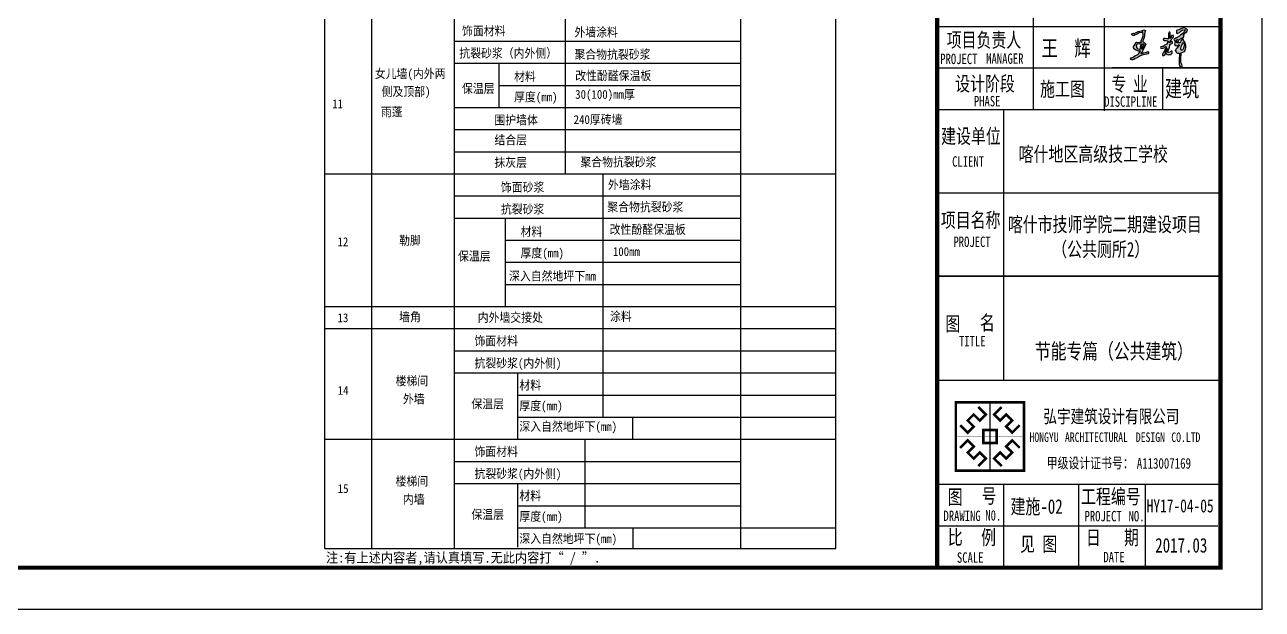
# Model space of a CAD drawing. Extents: x 126592 to 186958, y 280170 to 492839.
# Drawn here: x 157258 to 186958, y 364170 to 378210 of the extents above; entities that cross this region are included whole.
import ezdxf

# ---------------------------------------------------------------- set-up
doc = ezdxf.new("R2010")
doc.units = 0
doc.header["$LTSCALE"] = 1000
doc.header["$MEASUREMENT"] = 0
for name, color, linetype in [('_TCH_MASK', 7, 'Continuous'), ('TH_TITLE', 7, 'Continuous'), ('TK', 126, 'Continuous'), ('TWT_TITLE', 7, 'Continuous'), ('看线', 3, 'Continuous')]:
    doc.layers.add(name, color=color, linetype=linetype)
doc.styles.add('-宋体', font='', dxfattribs={"width": 0.8})
doc.styles.add('STYLE3', font='', dxfattribs={"width": 0.7})
doc.styles.get('-宋体').set_extended_font_data('SimSun')
doc.styles.get('STYLE3').set_extended_font_data('SimSun')

# ---------------------------------------------------------------- blocks, each defined once
blk = doc.blocks.new('logo')
at = {"color": 6}
blk.add_line((1004, 2011), (1004, 0), dxfattribs=at)
at = {"color": 6, "const_width": 74.6}
for points in [[(0, 2011), (2008, 2011), (2008, 0), (0, 0)], [(809, 1198), (1199, 1198), (1199, 813), (809, 813)]]:
    blk.add_lwpolyline(points, close=True, dxfattribs=at)
at = {"color": 6}
blk.add_lwpolyline([(0, 2011), (2008, 2011), (2008, 0), (0, 0)], close=True, dxfattribs=at)
for points, const_width in [([(660, 1874), (883, 1654), (704, 1475), (526, 1653), (350, 1477), (528, 1299), (350, 1120), (129, 1340)], 74.6), ([(1004, 2011), (1004, 0)], 15.2), ([(1348, 1874), (1125, 1654), (1304, 1475), (1482, 1653), (1658, 1477), (1480, 1299), (1659, 1120), (1879, 1340)], 74.6), ([(0, 1006), (2008, 1006)], 15.2), ([(660, 137), (883, 357), (704, 536), (526, 358), (350, 534), (528, 712), (350, 891), (129, 671)], 74.6), ([(1348, 137), (1125, 357), (1304, 536), (1482, 358), (1658, 534), (1480, 712), (1659, 891), (1879, 671)], 74.6)]:
    blk.add_lwpolyline(points, dxfattribs=dict(at, const_width=const_width))
blk = doc.blocks.new('gfdyrte')
at = {"layer": 'TK', "lineweight": 25}
h = blk.add_hatch(color=1, dxfattribs=at)
h.paths.add_polyline_path([(385617, -117728), (385677, -117706), (385702, -117722), (385837, -117647), (385950, -117631), (385997, -117617), (386047, -117584), (386108, -117608), (386076, -117669), (386074, -117754), (386063, -117788), (386055, -117863), (386007, -117981), (386011, -118027), (386045, -118031), (386116, -118100), (386055, -118241), (386001, -118357), (385932, -118446), (385964, -118444), (386031, -118415), (386088, -118409), (386144, -118399), (386185, -118375), (386225, -118391), (386192, -118454), (386148, -118465), (386084, -118477), (386037, -118493), (386033, -118479), (385948, -118509), (385907, -118522), (385865, -118559), (385827, -118572), (385805, -118592), (385730, -118619), (385686, -118654), (385644, -118674), (385607, -118674), (385580, -118658), (385567, -118630), (385591, -118599), (385664, -118575), (385721, -118528), (385755, -118513), (385807, -118489), (385827, -118473), (385860, -118438), (385918, -118374), (385928, -118363), (385901, -118358), (385857, -118358), (385812, -118347), (385743, -118315), (385689, -118279), (385670, -118231), (385670, -118202), (385765, -118043), (385785, -118032), (385882, -118040), (385913, -118031), (385956, -118034), (385952, -117969), (385984, -117905), (386013, -117846), (386019, -117801), (386019, -117755), (386010, -117689), (386006, -117666), (385961, -117689), (385882, -117697), (385802, -117741), (385737, -117770), (385701, -117791), (385661, -117791), (385595, -117753)])
h.paths.add_polyline_path([(385947, -118091), (385903, -118100), (385816, -118094), (385790, -118112), (385772, -118156), (385777, -118185), (385775, -118231), (385821, -118275), (385879, -118287), (385910, -118293), (385920, -118249), (385929, -118200), (385944, -118133)], flags=16)
h.paths.add_polyline_path([(386003, -118086), (386026, -118088), (386046, -118100), (386049, -118118), (386050, -118145), (386037, -118165), (386023, -118197), (386012, -118227), (386008, -118272), (385996, -118291), (385971, -118281), (385974, -118224), (385988, -118170), (386002, -118117)], flags=16)
at = {"layer": 'TK'}
h = blk.add_hatch(color=1, dxfattribs=at)
h.paths.add_polyline_path([(387465, -118050), (387491, -118091), (387491, -118164), (387471, -118246), (387432, -118325), (387394, -118325), (387375, -118279), (387389, -118198), (387417, -118137), (387435, -118084)], flags=16)
h.paths.add_polyline_path([(387248, -117722), (387324, -117683), (387390, -117630), (387422, -117604), (387494, -117590), (387527, -117590), (387507, -117645), (387456, -117708), (387413, -117747), (387362, -117787), (387334, -117813), (387246, -117863), (387215, -117876), (387162, -117909), (387126, -117942), (387152, -117983), (387187, -117983), (387251, -117937), (387235, -117949), (387213, -117988), (387205, -118003), (387184, -118038), (387162, -118063), (387147, -118104), (387162, -118132), (387208, -118166), (387263, -118152), (387296, -118133), (387327, -118133), (387298, -118183), (387273, -118206), (387245, -118237), (387212, -118272), (387192, -118307), (387175, -118333), (387203, -118381), (387203, -118411), (387266, -118431), (387329, -118431), (387314, -118674), (387314, -118742), (387314, -118829), (387337, -118894), (387337, -118914), (387385, -118933), (387430, -118933), (387430, -118881), (387417, -118843), (387372, -118770), (387372, -118717), (387372, -118661), (387372, -118582), (387392, -118480), (387392, -118422), (387453, -118390), (387504, -118367), (387534, -118328), (387557, -118223), (387557, -118137), (387534, -118043), (387498, -118024), (387483, -117979), (387463, -117943), (387420, -117926), (387380, -117982), (387365, -118032), (387337, -118063), (387238, -118063), (387238, -118043), (387265, -118004), (387304, -117981), (387321, -117934), (387428, -117877), (387466, -117877), (387496, -117815), (387483, -117789), (387466, -117789), (387484, -117757), (387562, -117688), (387587, -117657), (387613, -117592), (387592, -117563), (387508, -117518), (387461, -117518), (387380, -117559), (387308, -117586), (387258, -117601), (387218, -117619), (387218, -117635), (387218, -117680), (387218, -117705)])
h.paths.add_polyline_path([(386959, -117676), (386934, -117727), (386934, -117804), (386934, -117898), (386934, -117909), (386885, -117909), (386818, -117897), (386799, -117897), (386762, -117897), (386738, -117938), (386766, -117969), (386845, -117969), (386901, -117986), (386921, -118006), (386921, -118030), (386885, -118044), (386885, -118081), (386901, -118092), (386821, -118132), (386794, -118145), (386761, -118170), (386735, -118188), (386707, -118188), (386657, -118202), (386641, -118223), (386662, -118253), (386742, -118253), (386782, -118234), (386818, -118202), (386853, -118184), (386853, -118242), (386825, -118265), (386807, -118297), (386790, -118333), (386758, -118415), (386733, -118435), (386717, -118476), (386717, -118509), (386759, -118509), (386795, -118493), (386823, -118448), (386823, -118419), (386837, -118381), (386837, -118355), (386847, -118312), (386863, -118272), (386882, -118257), (386882, -118276), (386882, -118303), (386858, -118324), (386858, -118357), (386838, -118405), (386838, -118417), (386838, -118443), (386866, -118471), (386915, -118490), (386955, -118477), (386974, -118477), (387001, -118477), (387042, -118454), (387062, -118425), (387069, -118394), (387069, -118359), (387058, -118359), (387031, -118359), (387001, -118372), (386984, -118393), (386936, -118407), (386911, -118407), (386903, -118394), (386903, -118369), (386921, -118338), (386935, -118312), (386955, -118255), (386967, -118208), (386986, -118151), (386986, -118120), (387032, -118097), (387080, -118070), (387080, -118022), (387058, -118014), (387036, -118014), (387003, -118029), (386969, -118053), (386958, -118053), (386967, -118020), (386978, -118006), (386997, -117984), (387020, -117962), (387037, -117938), (387058, -117912), (387091, -117876), (387118, -117836), (387111, -117798), (387102, -117798), (387072, -117798), (387048, -117798), (387032, -117823), (387023, -117841), (387008, -117877), (386986, -117899), (386976, -117899), (386976, -117865), (386989, -117821), (386989, -117797), (386998, -117758), (386998, -117733), (386998, -117700), (386984, -117673), (386974, -117673)])
for p, q in [((378607, -136965), (378607, -76965)), ((382057, -102464), (382057, -120464)), ((384614, -106964), (384614, -120509)), ((378607, -117464), (388807, -117464)), ((378607, -120464), (378607, -118964)), ((378607, -118964), (388807, -118964)), ((388807, -118964), (384907, -118964)), ((386712, -118964), (386712, -120464)), ((381007, -130214), (381007, -120464)), ((378607, -126464), (378607, -123464)), ((378607, -133964), (378607, -130214)), ((378607, -130214), (388807, -130214)), ((378607, -135464), (378607, -133964)), ((378607, -133964), (388807, -133964)), ((378607, -133964), (388710, -133964)), ((381007, -136965), (381007, -133964)), ((383707, -136965), (383707, -133964)), ((386107, -136965), (386107, -133964)), ((378607, -136964), (378607, -135464)), ((378607, -135464), (388710, -135464)), ((378607, -135464), (380107, -135464)), ((380107, -135464), (380407, -135464)), ((380407, -135464), (380707, -135464)), ((388807, -136965), (378607, -136965)), ((378607, -136965), (381157, -136965)), ((388807, -136964), (379880, -136964))]:
    blk.add_line(p, q, dxfattribs=at)
blk.add_lwpolyline([(301207, -138465), (390307, -138465), (390307, -75465), (301207, -75465)], close=True, dxfattribs=at)
at = {"layer": 'TK', "const_width": 150}
for points in [[(304957, -136965), (388807, -136965), (388807, -76965), (304957, -76965)], [(378607, -76965), (388807, -76965), (388807, -136964), (378607, -136964)]]:
    blk.add_lwpolyline(points, close=True, dxfattribs=at)
at = {"layer": 'TK', "color": 1, "lineweight": 25}
for points in [[(385617, -117728), (385677, -117706), (385702, -117722), (385837, -117647), (385950, -117631), (385997, -117617), (386047, -117584), (386108, -117608), (386076, -117669), (386074, -117754), (386063, -117788), (386055, -117863), (386007, -117981), (386011, -118027), (386045, -118031), (386116, -118100), (386055, -118241), (386001, -118357), (386001, -118357), (385932, -118446), (385964, -118444), (386031, -118415), (386088, -118409), (386144, -118399), (386185, -118375), (386225, -118391), (386192, -118454), (386148, -118465), (386084, -118477), (386037, -118493), (386033, -118479), (385948, -118509), (385907, -118522), (385865, -118559), (385827, -118572), (385805, -118592), (385730, -118619), (385686, -118654), (385644, -118674), (385607, -118674), (385580, -118658), (385567, -118630), (385591, -118599), (385664, -118575), (385721, -118528), (385755, -118513), (385807, -118489), (385827, -118473), (385860, -118438), (385918, -118374), (385928, -118363), (385901, -118358), (385857, -118358), (385812, -118347), (385743, -118315), (385689, -118279), (385670, -118231), (385670, -118202), (385765, -118043), (385785, -118032), (385882, -118040), (385913, -118031), (385956, -118034), (385952, -117969), (385984, -117905), (386013, -117846), (386019, -117801), (386019, -117755), (386010, -117689), (386010, -117689), (386006, -117666), (385961, -117689), (385882, -117697), (385802, -117741), (385737, -117770), (385701, -117791), (385661, -117791), (385595, -117753), (385617, -117728)], [(385947, -118091), (385903, -118100), (385816, -118094), (385790, -118112), (385772, -118156), (385777, -118185), (385775, -118231), (385821, -118275), (385879, -118287), (385910, -118293), (385920, -118249), (385929, -118200), (385944, -118133), (385947, -118091)], [(386003, -118086), (386026, -118088), (386046, -118100), (386049, -118118), (386050, -118145), (386037, -118165), (386023, -118197), (386012, -118227), (386008, -118272), (385996, -118291), (385971, -118281), (385974, -118224), (385988, -118170), (386002, -118117), (386003, -118086)]]:
    blk.add_lwpolyline(points, dxfattribs=at)
at = {"layer": 'TK', "color": 1}
for points in [[(387248, -117722), (387324, -117683), (387390, -117630), (387422, -117604), (387494, -117590), (387527, -117590), (387507, -117645), (387456, -117708), (387413, -117747), (387362, -117787), (387334, -117813), (387246, -117863), (387215, -117876), (387162, -117909), (387126, -117942), (387152, -117983), (387187, -117983), (387251, -117937), (387235, -117949), (387213, -117988), (387205, -118003), (387184, -118038), (387162, -118063), (387147, -118104), (387162, -118132), (387162, -118132), (387208, -118166), (387263, -118152), (387296, -118133), (387327, -118133), (387298, -118183), (387273, -118206), (387245, -118237), (387212, -118272), (387192, -118307), (387175, -118333), (387203, -118381), (387203, -118411), (387266, -118431), (387329, -118431), (387314, -118674), (387314, -118742), (387314, -118829), (387337, -118894), (387337, -118914), (387385, -118933), (387430, -118933), (387430, -118881), (387417, -118843), (387372, -118770), (387372, -118717), (387372, -118661), (387372, -118582), (387392, -118480), (387392, -118422), (387453, -118390), (387504, -118367), (387534, -118328), (387557, -118223), (387557, -118137), (387534, -118043), (387498, -118024), (387483, -117979), (387463, -117943), (387420, -117926), (387380, -117982), (387365, -118032), (387337, -118063), (387238, -118063), (387238, -118043), (387265, -118004), (387304, -117981), (387321, -117934), (387428, -117877), (387466, -117877), (387496, -117815), (387483, -117789), (387466, -117789), (387484, -117757), (387562, -117688), (387587, -117657), (387613, -117592), (387592, -117563), (387508, -117518), (387461, -117518), (387380, -117559), (387308, -117586), (387258, -117601), (387218, -117619), (387218, -117635), (387218, -117680), (387218, -117705), (387248, -117722)], [(386959, -117676), (386934, -117727), (386934, -117804), (386934, -117898), (386934, -117909), (386885, -117909), (386818, -117897), (386799, -117897), (386762, -117897), (386738, -117938), (386766, -117969), (386845, -117969), (386901, -117986), (386921, -118006), (386921, -118030), (386885, -118044), (386885, -118081), (386901, -118092), (386821, -118132), (386794, -118145), (386761, -118170), (386735, -118188), (386707, -118188), (386657, -118202), (386641, -118223), (386662, -118253), (386742, -118253), (386782, -118234), (386818, -118202), (386853, -118184), (386853, -118242), (386825, -118265), (386807, -118297), (386790, -118333), (386758, -118415), (386733, -118435), (386717, -118476), (386717, -118509), (386759, -118509), (386795, -118493), (386823, -118448), (386823, -118419), (386837, -118381), (386837, -118355), (386847, -118312), (386863, -118272), (386882, -118257), (386882, -118276), (386882, -118303), (386858, -118324), (386858, -118357), (386838, -118405), (386838, -118417), (386838, -118443), (386866, -118471), (386915, -118490), (386955, -118477), (386974, -118477), (387001, -118477), (387042, -118454), (387062, -118425), (387069, -118394), (387069, -118359), (387058, -118359), (387031, -118359), (387001, -118372), (386984, -118393), (386936, -118407), (386911, -118407), (386903, -118394), (386903, -118369), (386921, -118338), (386935, -118312), (386955, -118255), (386967, -118208), (386986, -118151), (386986, -118120), (387032, -118097), (387080, -118070), (387080, -118022), (387058, -118014), (387036, -118014), (387003, -118029), (386969, -118053), (386958, -118053), (386967, -118020), (386978, -118006), (386997, -117984), (387020, -117962), (387037, -117938), (387058, -117912), (387091, -117876), (387118, -117836), (387111, -117798), (387102, -117798), (387072, -117798), (387048, -117798), (387032, -117823), (387023, -117841), (387008, -117877), (386986, -117899), (386976, -117899), (386976, -117865), (386989, -117821), (386989, -117797), (386998, -117758), (386998, -117733), (386998, -117700), (386984, -117673), (386974, -117673), (386959, -117676)], [(387465, -118050), (387491, -118091), (387491, -118164), (387471, -118246), (387432, -118325), (387394, -118325), (387375, -118279), (387389, -118198), (387417, -118137), (387435, -118084), (387465, -118050)]]:
    blk.add_lwpolyline(points, dxfattribs=at)
at = {"layer": 'TK', "const_width": 51}
for points in [[(378607, -120464), (388807, -120464)], [(378607, -123464), (388807, -123464)], [(378607, -126464), (388807, -126464)], [(378607, -130214), (388807, -130214)], [(378607, -133964), (388807, -133964)]]:
    blk.add_lwpolyline(points, dxfattribs=at)
at = {"layer": 'TK'}
blk.add_point((388807, -136964), dxfattribs=at)
at = {"layer": 'TK', "color": 5, "xscale": 1.224374664248899, "yscale": 1.224374664248899, "zscale": 1.224374664248899}
blk.add_blockref('logo', (379275, -133473), dxfattribs=at)
at = {"layer": 'TK', "style": '-宋体', "width": 0.75}
for s, height, p in [('项目负责人', 525, (378946, -118217)), ('王  辉', 578.6, (382358, -118543)), ('PROJECT', 375, (378716, -118823)), ('MANAGER', 375, (380370, -118814)), ('设计阶段', 525, (379252, -119792)), ('施工图', 525, (382310, -119985)), ('专', 525, (384876, -119801)), ('业', 525, (385652, -119803)), ('建筑', 602.7, (386804, -120003)), ('PHASE', 375, (379925, -120346)), ('DISCIPLINE', 375, (384615, -120362)), ('建设单位', 525, (378747, -121682)), ('CLIENT', 375, (379143, -122519)), ('项目名称', 525, (378736, -124706)), ('PROJECT', 375, (379190, -125413)), ('名', 525, (380145, -128403)), ('图', 525, (378901, -128441)), ('TITLE', 375, (379391, -128991)), ('号', 525, (380203, -134648)), ('工程编号', 525, (383783, -134666)), ('图', 525, (378986, -134684)), ('DRAWING', 375, (378831, -135286)), ('N0.', 375, (380338, -135270)), ('PROJECT', 375, (383908, -135297)), ('NO.', 375, (385495, -135300)), ('比', 525, (378988, -136132)), ('例', 525, (380186, -136141)), ('见 图', 525, (381588, -136378)), ('日', 525, (383958, -136146)), ('期', 525, (385330, -136142)), ('SCALE', 375, (379316, -136790)), ('DATE', 375, (384588, -136772))]:
    blk.add_text(s, height=height, dxfattribs=at).set_placement(p)
at = {"layer": 'TK', "color": 4, "style": '-宋体', "width": 0.75}
for s, height, p in [('喀什地区高级技工学校', 525, (381538, -122328)), ('喀什市技师学院二期建设项目', 525, (381148, -124861)), ('（公共厕所2）', 525, (382747, -125757)), ('HY17-04-05', 472.5, (386147, -134975)), ('2017.03', 525, (386455, -136423))]:
    blk.add_text(s, height=height, dxfattribs=at).set_placement(p)
at = {"layer": 'TK', "color": 9, "style": '-宋体', "width": 0.75}
for s, height, p in [('弘宇建筑设计有限公司', 478.5, (382429, -131755)), ('HONGYU', 341.8, (381929, -132437, 0)), ('ARCHITECTURAL', 341.77, (383205, -132437, 0)), ('DESIGN', 341.8, (385757, -132437, 0)), ('CO.LTD', 341.8, (387033, -132437, 0)), ('甲级设计证书号：', 382.6, (382547, -133387)), ('A113007169', 382.6, (385790, -133400))]:
    blk.add_text(s, height=height, dxfattribs=at).set_placement(p)
blk = doc.blocks.new('sfsfzzcc')
at = {"ltscale": 1000}
for p, q in [((90822, 350928, 1180), (90822, 360519, 2582)), ((92392, 355355, 30019), (92392, 360519, 32601)), ((95141, 355355, 30019), (95141, 360519, 30019)), ((98844, 355355, -1291), (98844, 360519, 2812)), ((104676, 360519, 35413), (104676, 355355, 31310)), ((104676, 360519, 32601), (104676, 355355, 31310)), ((107859, 350928, 1180), (107859, 360519, 2582)), ((95141, 359781, 30019), (104676, 359781, 1291)), ((95141, 359044, 30019), (104676, 359044, 1291)), ((96628, 357568, 58747), (96628, 359034, 58747)), ((96628, 358306, 30019), (104676, 358306, 1291)), ((95141, 357568, 30019), (104676, 357568, 1291)), ((95141, 356830, 30019), (104676, 356830, 1291)), ((95141, 356092, 30019), (104676, 356092, 1291)), ((90822, 355355, -28728), (107859, 355355, -28728)), ((90822, 355355, 1291), (107859, 355355, -58747)), ((90822, 355355, -28728), (107859, 355355, -28728)), ((90822, 355355, -28728), (107859, 355355, -28728)), ((90822, 355355, -61619), (107859, 355355, 1291)), ((91555, 355355, -28959), (107859, 355355, -28959)), ((92392, 350928, 30101), (92392, 355355, 30019)), ((95141, 350928, 30101), (95141, 355355, 30019)), ((100101, 350928, 30203), (100101, 355355, 31310)), ((104676, 355355, 31310), (104676, 350928, 30203)), ((104676, 355355, 31310), (104676, 350928, -28728)), ((95141, 354617, 30250), (104676, 354617, 1291)), ((95141, 353879, 30250), (104676, 353879, 1291)), ((96843, 350928, 30019), (96843, 353879, 30019)), ((96843, 353141, 1291), (104676, 353141, 1291)), ((96843, 352404, 1291), (104676, 352404, 1291)), ((96843, 351666, 1291), (104676, 351666, 1291)), ((90822, 342858, 31429), (90822, 350928, 31280)), ((90822, 350928, 1180), (107859, 350928, 1180)), ((90822, 350928, 1180), (107859, 350928, 1180)), ((90822, 350928, 1180), (107859, 350928, 1180)), ((90822, 350928, -28728), (107859, 350928, -28728)), ((92392, 342858, 31429), (92392, 350928, 31280)), ((95141, 342858, 31429), (95141, 350928, 31280)), ((100101, 347238, 30461), (100101, 350928, 31383)), ((104676, 350928, 31383), (104676, 342858, 29366)), ((104676, 350928, 31383), (104676, 350191, 31199)), ((107859, 342858, 1180), (107859, 350928, 2359)), ((90822, 350191, 1180), (107859, 350191, 1180)), ((90822, 350191, 1180), (107859, 350191, 1180)), ((90822, 350191, 1180), (107859, 350191, 1180)), ((95141, 349453, -27549), (107859, 349453, -27549)), ((95141, 348714, -27549), (107859, 348714, -27549)), ((97242, 348714, 2471), (97242, 346500, 2471)), ((97242, 347976, -27549), (107859, 347976, -27549)), ((97242, 347238, -27549), (107859, 347238, -27549)), ((101094, 346500, 2471), (101094, 347238, 2471)), ((90822, 346500, 1180), (107859, 346500, 1180)), ((99496, 343548, 2471), (99496, 346500, 2471)), ((95141, 345762, 31429), (104676, 345762, 2471)), ((95141, 345024, 31429), (104676, 345024, 2471)), ((97242, 345024, 2471), (97242, 342902, 2471)), ((97242, 344286, 2471), (104676, 344286, 2471)), ((97242, 343548, -27549), (107859, 343548, -27549)), ((90822, 342858, 1180), (107859, 342858, 1180))]:
    blk.add_line(p, q, dxfattribs=at)
blk.add_line((101094, 343548, 2471), (101094, 342858, 2471))
at = {"ltscale": 1000, "style": 'STYLE3', "width": 0.9}
for s, p in [('饰面材料', (95395, 359976, 87476)), ('外墙涂料', (99142, 359933, 26147)), ('抗裂砂浆（内外侧）', (95305, 359234, 58747)), ('聚合物抗裂砂浆', (99142, 359191, -2582)), ('女儿墙(内外两', (92491, 358549, 58747)), ('材料', (97131, 358452, 58747)), ('改性酚醛保温板', (99167, 358481, -2582)), ('侧及顶部)', (92715, 357952, 58747)), ('保温层', (95393, 358055, 58747)), ('厚度(mm)', (97131, 357772, 58747)), ('30(100)mm厚', (99167, 357859, -2582)), ('11', (91067, 357541)), ('雨蓬', (92690, 357274, 58747)), ('围护墙体', (96475, 357001, 58747)), ('240厚砖墙', (99116, 357019, -2582)), ('结合层', (96475, 356337, 58747)), ('抹灰层', (96475, 355586, 58747)), ('聚合物抗裂砂浆', (99341, 355601, -2582)), ('外墙涂料', (100259, 354844, 26147)), ('饰面砂浆', (96689, 354763, 30019)), ('抗裂砂浆', (96689, 354030, 30019)), ('聚合物抗裂砂浆', (100236, 354102, 30019)), ('材料', (97346, 353276, 30019)), ('改性酚醛保温板', (100316, 353353, -2582)), ('12', (91245, 352943, 58978)), ('勒脚', (93299, 352985)), ('保温层', (95261, 352460, 58978)), ('厚度(mm)', (97346, 352566, 30019)), ('100mm', (100423, 352615, 27144)), ('深入自然地坪下mm', (96962, 351797, 30019)), ('13', (91245, 350407, 60158)), ('墙角', (93299, 350435, 1180)), ('内外墙交接处', (95918, 350416, 31199)), ('涂料', (100328, 350450, 64)), ('饰面材料', (95810, 349635, 64)), ('抗裂砂浆(内外侧)', (95810, 348892, 64)), ('楼梯间', (93180, 348298, -1227)), ('14', (91252, 347984, 57751)), ('材料', (97306, 348158, 64)), ('外墙', (93424, 347695, -1227)), ('保温层', (95709, 347531, 64)), ('厚度(mm)', (97306, 347469, 64)), ('深入自然地坪下(mm)', (97306, 346779, 64)), ('饰面材料', (95810, 345944, 64)), ('楼梯间', (93180, 344953, -1227)), ('抗裂砂浆(内外侧)', (95810, 345202, 64)), ('15', (91252, 344708, 57751)), ('内墙', (93424, 344349, -1227)), ('材料', (97306, 344468, 64)), ('保温层', (95709, 343841, 64)), ('厚度(mm)', (97306, 343778, 64)), ('深入自然地坪下(mm)', (97306, 343036, 64))]:
    blk.add_text(s, height=295.1, dxfattribs=at).set_placement(p)
at = {"layer": '看线', "color": 3, "style": 'STYLE3', "width": 0.9}
blk.add_text('注:有上述内容者,请认真填写.无此内容打“ / ”.', height=331.15, dxfattribs=at).set_placement((90860, 342387, 1410))

msp = doc.modelspace()

# ---------------------------------------------------------------- linework, layer by layer
at = {"layer": 'TH_TITLE'}
msp.add_lwpolyline([(127558, 364170), (186958, 364170), (186958, 406170), (127558, 406170)], close=True, dxfattribs=at)
at = {"layer": 'TH_TITLE', "const_width": 100}
msp.add_lwpolyline([(130058, 365170), (185958, 365170), (185958, 405170), (130058, 405170)], close=True, dxfattribs=at)
at = {"layer": 'TWT_TITLE'}
msp.add_lwpolyline([(127558, 364170), (186958, 364170), (186958, 406170), (127558, 406170)], close=True, dxfattribs=at)
at = {"layer": 'TWT_TITLE', "const_width": 100}
msp.add_lwpolyline([(130058, 365170), (185958, 365170), (185958, 405170), (130058, 405170)], close=True, dxfattribs=at)

# ---------------------------------------------------------------- block references
at = {"xscale": 0.6666666666278616, "yscale": 0.6666666666860692, "zscale": 0.6666666666569654}
msp.add_blockref('gfdyrte', (-73247, 456480), dxfattribs=at)
at = {"layer": '_TCH_MASK', "xscale": 0.7200000000084401, "yscale": 0.7200000000011642, "zscale": 0.7199999999997999}
msp.add_blockref('sfsfzzcc', (99068, 118772, -2559), dxfattribs=at)

# ---------------------------------------------------------------- texts
at = {"style": '-宋体', "width": 0.75}
msp.add_text('节能专篇（公共建筑）', height=370.3, dxfattribs=at).set_placement((181502, 370183))
at = {"layer": 'TK', "color": 3, "style": '-宋体', "width": 0.75}
msp.add_text('建施-02', height=350, dxfattribs=at).set_placement((180917, 366463))

doc.saveas('drawing.dxf')
